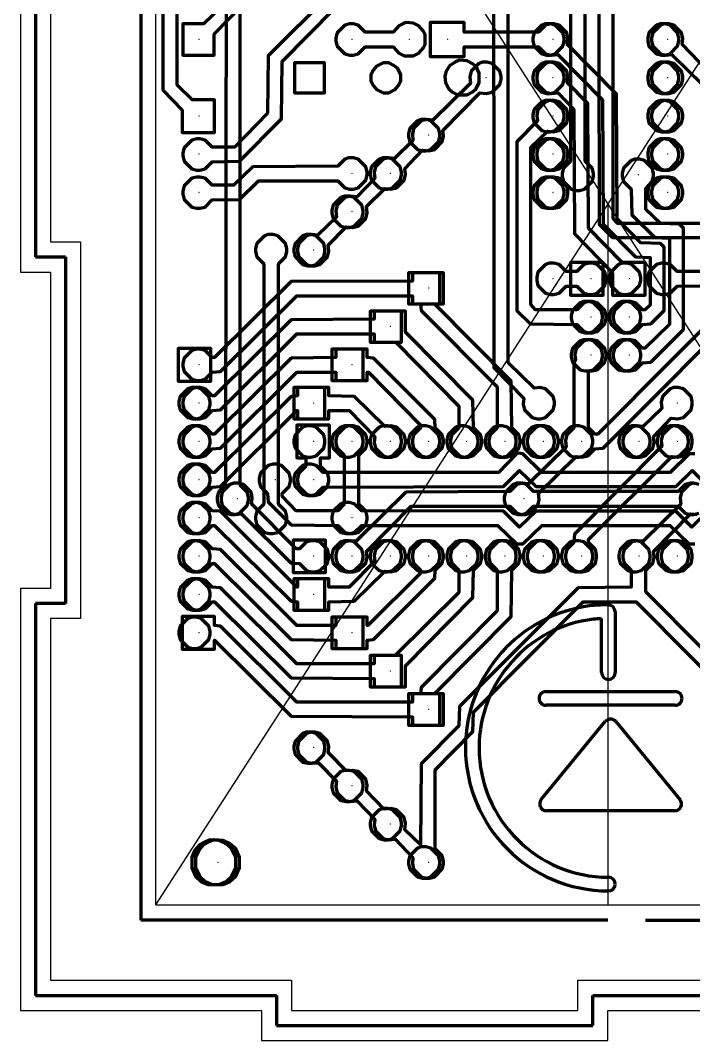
# Model space of a CAD drawing. Header units: millimetres. Extents: x 0 to 78, y 0 to 111.
# Drawn here: x 0 to 44.7, y 0 to 67.7 of the extents above; entities that cross this region are included whole.
import ezdxf

# ---------------------------------------------------------------- set-up
doc = ezdxf.new("R2010")
doc.units = ezdxf.units.MM
for name, color, linetype, lineweight, true_color in [('Bottom', 1, 'CONTINUOUS', 70, 0xff0000), ('Dijagonale', 7, 'CONTINUOUS', 25, 0x000000), ('Drill', 70, 'CONTINUOUS', 5, 0x7fff00), ('logo', 14, 'CONTINUOUS', 70, 0x800000), ('Nutarnja', 6, 'CONTINUOUS', 25, 0xff00ff), ('Okvir', 7, 'CONTINUOUS', 25, 0x000000), ('Rezi', 9, 'CONTINUOUS', 200, 0xc0c0c0), ('Top', 5, 'CONTINUOUS', 70, 0x0000ff), ('Vanjska', 94, 'CONTINUOUS', 25, 0x008000), ('Vozi', 54, 'CONTINUOUS', 200, 0x808000)]:
    doc.layers.add(name, color=color, linetype=linetype, lineweight=lineweight, true_color=true_color)

msp = doc.modelspace()

# ---------------------------------------------------------------- linework, layer by layer
at = {"layer": 'Bottom'}
for points in [[(9.465667, 69.790667), (9.465667, 63.059667), (10.735667, 61.747333), (10.735667, 60.265667), (12.894667, 60.265667), (12.894667, 62.424667), (11.413, 62.424667), (10.397, 63.398333), (10.397, 69.452)], [(20.514667, 69.409667), (16.450667, 65.345667), (16.408333, 61.535667), (14.207, 59.292), (12.725333, 59.292), (12.259667, 59.757667), (11.921, 59.842333), (11.709333, 59.842333), (11.370667, 59.757667), (10.862667, 59.249667), (10.778, 58.911), (10.778, 58.699333), (10.862667, 58.360667), (11.370667, 57.852667), (11.709333, 57.768), (11.921, 57.768), (12.259667, 57.852667), (12.725333, 58.318333), (14.545667, 58.360667), (17.339667, 61.154667), (17.382, 64.964667), (20.853333, 68.478333)], [(13.868333, 69.113333), (12.175, 67.462333), (10.778, 67.462333), (10.778, 65.388), (12.852333, 65.388), (12.852333, 66.785), (14.799667, 68.774667)], [(25.594667, 67.547), (25.594667, 67.547), (25.383, 67.462333), (25.129, 67.335333), (24.748, 66.912), (22.885333, 66.912), (22.419667, 67.377667), (22.081, 67.462333), (21.869333, 67.462333), (21.530667, 67.377667), (21.022667, 66.869667), (20.938, 66.531), (20.938, 66.319333), (21.022667, 65.980667), (21.530667, 65.472667), (21.869333, 65.388), (22.081, 65.388), (22.419667, 65.472667), (22.885333, 65.938333), (24.748, 65.938333), (25.129, 65.515), (25.467667, 65.345667), (26.102667, 65.345667), (26.441333, 65.515), (26.737667, 65.853667), (26.864667, 66.107667), (26.864667, 66.742667), (26.737667, 66.996667), (26.441333, 67.335333), (26.102667, 67.504667), (25.594667, 67.547)], [(27.203333, 67.547), (27.203333, 67.547), (27.203333, 65.303333), (29.447, 65.303333), (29.447, 65.938333), (34.4, 65.938333), (34.865667, 65.472667), (35.246667, 65.388), (35.67, 65.430333), (38.633333, 62.424667), (38.675667, 54.169667), (40.834667, 52.010667), (41.808333, 51.968333), (41.808333, 48.793333), (41.469667, 48.497), (41.300333, 48.497), (40.834667, 48.962667), (40.496, 49.047333), (40.284333, 49.047333), (39.945667, 48.962667), (39.437667, 48.454667), (39.353, 48.116), (39.353, 47.904333), (39.437667, 47.565667), (39.945667, 47.057667), (40.284333, 46.973), (40.496, 46.973), (40.834667, 47.057667), (41.300333, 47.523333), (41.850667, 47.565667), (42.739667, 48.454667), (42.739667, 52.645667), (42.485667, 52.899667), (41.173333, 52.942), (39.607, 54.550667), (39.564667, 62.805667), (36.305, 66.107667), (36.347333, 66.488667), (36.262667, 66.869667), (35.754667, 67.377667), (35.416, 67.462333), (35.204333, 67.462333), (34.865667, 67.377667), (34.4, 66.912), (29.447, 66.912), (29.447, 67.547), (27.203333, 67.547)], [(42.739667, 67.462333), (42.739667, 67.462333), (42.485667, 67.377667), (41.977667, 66.869667), (41.893, 66.531), (41.893, 66.319333), (41.977667, 65.980667), (42.485667, 65.472667), (42.866667, 65.388), (43.247667, 65.430333), (45.279667, 63.440667)], [(45.618333, 64.372), (43.925, 66.107667), (43.967333, 66.488667), (43.882667, 66.869667), (43.374667, 67.377667), (43.036, 67.462333), (42.739667, 67.462333)], [(30.674667, 64.922333), (30.674667, 64.922333), (30.420667, 64.837667), (29.912667, 64.329667), (29.828, 63.948667), (29.870333, 63.525333), (27.372667, 61.07), (26.991667, 61.112333), (26.610667, 61.027667), (26.102667, 60.519667), (26.018, 60.138667), (26.060333, 59.715333), (24.832667, 58.53), (24.451667, 58.572333), (24.070667, 58.487667), (23.562667, 57.979667), (23.478, 57.598667), (23.520333, 57.217667), (22.335, 55.99), (21.911667, 56.032333), (21.530667, 55.947667), (21.022667, 55.439667), (20.938, 55.058667), (20.980333, 54.635333), (19.752667, 53.45), (19.371667, 53.492333), (18.990667, 53.407667), (18.482667, 52.899667), (18.398, 52.561), (18.398, 52.349333), (18.482667, 52.010667), (18.990667, 51.502667), (19.329333, 51.418), (19.541, 51.418), (19.879667, 51.502667), (20.387667, 52.010667), (20.472333, 52.391667), (20.43, 52.772667), (21.615333, 54.000333), (22.038667, 53.958), (22.419667, 54.042667), (22.927667, 54.550667), (23.012333, 54.931667), (22.97, 55.355), (24.197667, 56.540333), (24.578667, 56.498), (24.959667, 56.582667), (25.467667, 57.090667), (25.552333, 57.471667), (25.51, 57.852667), (26.695333, 59.080333), (27.118667, 59.038), (27.499667, 59.122667), (28.007667, 59.630667), (28.092333, 60.011667), (28.05, 60.392667), (30.505333, 62.890333), (30.928667, 62.848), (31.309667, 62.932667), (31.817667, 63.440667), (31.902333, 63.779333), (31.902333, 63.991), (31.817667, 64.329667), (31.309667, 64.837667), (30.971, 64.922333), (30.674667, 64.922333)], [(35.119667, 64.922333), (35.119667, 64.922333), (34.865667, 64.837667), (34.357667, 64.329667), (34.273, 63.991), (34.273, 63.779333), (34.357667, 63.440667), (34.865667, 62.932667), (35.246667, 62.848), (35.67, 62.890333), (36.728333, 61.789667), (36.770667, 53.534667), (39.310667, 50.952333), (39.310667, 49.470667), (41.469667, 49.470667), (41.469667, 51.629667), (39.945667, 51.629667), (37.702, 53.915667), (37.659667, 62.170667), (36.305, 63.567667), (36.347333, 63.948667), (36.262667, 64.329667), (35.754667, 64.837667), (35.416, 64.922333), (35.119667, 64.922333)], [(42.739667, 64.922333), (42.739667, 64.922333), (42.485667, 64.837667), (41.977667, 64.329667), (41.893, 63.991), (41.893, 63.779333), (41.977667, 63.440667), (42.485667, 62.932667), (42.824333, 62.848), (43.036, 62.848), (43.374667, 62.932667), (43.882667, 63.440667), (43.967333, 63.779333), (43.967333, 63.991), (43.882667, 64.329667), (43.374667, 64.837667), (43.036, 64.922333), (42.739667, 64.922333)], [(35.119667, 62.382333), (35.119667, 62.382333), (34.865667, 62.297667), (34.357667, 61.789667), (34.273, 61.408667), (34.315333, 61.027667), (32.960667, 59.630667), (32.960667, 48.454667), (33.849667, 47.565667), (36.94, 47.523333), (37.405667, 47.057667), (37.744333, 46.973), (37.956, 46.973), (38.294667, 47.057667), (38.802667, 47.565667), (38.887333, 47.904333), (38.887333, 48.116), (38.802667, 48.454667), (38.294667, 48.962667), (37.956, 49.047333), (37.744333, 49.047333), (37.405667, 48.962667), (36.94, 48.497), (34.188333, 48.497), (33.892, 48.835667), (33.892, 59.292), (34.992667, 60.350333), (35.373667, 60.308), (35.754667, 60.392667), (36.262667, 60.900667), (36.347333, 61.239333), (36.347333, 61.451), (36.262667, 61.789667), (35.754667, 62.297667), (35.416, 62.382333), (35.119667, 62.382333)], [(42.739667, 62.382333), (42.739667, 62.382333), (42.485667, 62.297667), (41.977667, 61.789667), (41.893, 61.451), (41.893, 61.239333), (41.977667, 60.900667), (42.485667, 60.392667), (42.824333, 60.308), (43.036, 60.308), (43.374667, 60.392667), (43.882667, 60.900667), (43.967333, 61.239333), (43.967333, 61.451), (43.882667, 61.789667), (43.374667, 62.297667), (43.036, 62.382333), (42.739667, 62.382333)], [(35.119667, 59.842333), (35.119667, 59.842333), (34.865667, 59.757667), (34.357667, 59.249667), (34.273, 58.911), (34.273, 58.699333), (34.357667, 58.360667), (34.865667, 57.852667), (35.204333, 57.768), (35.416, 57.768), (35.754667, 57.852667), (36.262667, 58.360667), (36.347333, 58.699333), (36.347333, 58.911), (36.262667, 59.249667), (35.754667, 59.757667), (35.416, 59.842333), (35.119667, 59.842333)], [(42.739667, 59.842333), (42.739667, 59.842333), (42.485667, 59.757667), (41.977667, 59.249667), (41.893, 58.911), (41.893, 58.699333), (41.977667, 58.360667), (42.485667, 57.852667), (42.824333, 57.768), (43.036, 57.768), (43.374667, 57.852667), (43.882667, 58.360667), (43.967333, 58.699333), (43.967333, 58.911), (43.882667, 59.249667), (43.374667, 59.757667), (43.036, 59.842333), (42.739667, 59.842333)], [(21.784667, 58.572333), (21.784667, 58.572333), (21.530667, 58.487667), (21.065, 58.022), (15.434667, 57.979667), (14.164667, 56.752), (12.725333, 56.752), (12.259667, 57.217667), (11.921, 57.302333), (11.709333, 57.302333), (11.370667, 57.217667), (10.862667, 56.709667), (10.778, 56.371), (10.778, 56.159333), (10.862667, 55.820667), (11.370667, 55.312667), (11.709333, 55.228), (11.921, 55.228), (12.259667, 55.312667), (12.725333, 55.778333), (14.545667, 55.820667), (15.815667, 57.048333), (21.065, 57.048333), (21.530667, 56.582667), (21.869333, 56.498), (22.081, 56.498), (22.419667, 56.582667), (22.927667, 57.090667), (23.012333, 57.429333), (23.012333, 57.641), (22.927667, 57.979667), (22.419667, 58.487667), (22.081, 58.572333), (21.784667, 58.572333)], [(40.792333, 58.487667), (40.792333, 58.487667), (40.538333, 58.403), (40.030333, 57.895), (39.945667, 57.556333), (39.945667, 57.344667), (40.030333, 57.006), (40.538333, 56.498), (40.580667, 54.804667), (42.104667, 53.280667), (43.078333, 53.238333), (43.078333, 47.523333), (41.469667, 45.957), (41.300333, 45.957), (40.834667, 46.422667), (40.496, 46.507333), (40.284333, 46.507333), (39.945667, 46.422667), (39.437667, 45.914667), (39.353, 45.576), (39.353, 45.364333), (39.437667, 45.025667), (39.945667, 44.517667), (40.284333, 44.433), (40.496, 44.433), (40.834667, 44.517667), (41.300333, 44.983333), (41.850667, 45.025667), (44.009667, 47.184667), (44.009667, 53.915667), (43.755667, 54.169667), (42.485667, 54.212), (41.512, 55.143333), (41.512, 56.540333), (41.935333, 57.006), (42.02, 57.344667), (42.02, 57.556333), (41.935333, 57.895), (41.427333, 58.403), (41.088667, 58.487667), (40.792333, 58.487667)], [(35.119667, 57.302333), (35.119667, 57.302333), (34.865667, 57.217667), (34.357667, 56.709667), (34.273, 56.371), (34.273, 56.159333), (34.357667, 55.820667), (34.865667, 55.312667), (35.204333, 55.228), (35.416, 55.228), (35.754667, 55.312667), (36.262667, 55.820667), (36.347333, 56.159333), (36.347333, 56.371), (36.262667, 56.709667), (35.754667, 57.217667), (35.416, 57.302333), (35.119667, 57.302333)], [(42.739667, 57.302333), (42.739667, 57.302333), (42.485667, 57.217667), (41.977667, 56.709667), (41.893, 56.371), (41.893, 56.159333), (41.977667, 55.820667), (42.485667, 55.312667), (42.824333, 55.228), (43.036, 55.228), (43.374667, 55.312667), (43.882667, 55.820667), (43.967333, 56.159333), (43.967333, 56.371), (43.882667, 56.709667), (43.374667, 57.217667), (43.036, 57.302333), (42.739667, 57.302333)], [(35.119667, 51.587333), (35.119667, 51.587333), (34.865667, 51.502667), (34.357667, 50.994667), (34.273, 50.656), (34.273, 50.444333), (34.357667, 50.105667), (34.865667, 49.597667), (35.204333, 49.513), (35.416, 49.513), (35.754667, 49.597667), (36.220333, 50.063333), (36.94, 50.063333), (37.405667, 49.597667), (37.744333, 49.513), (37.956, 49.513), (38.294667, 49.597667), (38.802667, 50.105667), (38.887333, 50.444333), (38.887333, 50.656), (38.802667, 50.994667), (38.294667, 51.502667), (37.956, 51.587333), (37.744333, 51.587333), (37.405667, 51.502667), (36.94, 51.037), (36.220333, 51.037), (35.754667, 51.502667), (35.416, 51.587333), (35.119667, 51.587333)], [(26.018, 50.952333), (26.018, 50.952333), (26.018, 50.402), (17.974667, 50.359667), (12.894667, 45.322), (12.725333, 45.322), (12.259667, 45.787667), (11.921, 45.872333), (11.709333, 45.872333), (11.370667, 45.787667), (10.862667, 45.279667), (10.778, 44.941), (10.778, 44.729333), (10.862667, 44.390667), (11.370667, 43.882667), (11.709333, 43.798), (11.921, 43.798), (12.259667, 43.882667), (12.725333, 44.348333), (13.275667, 44.390667), (18.355667, 49.428333), (26.018, 49.428333), (26.018, 48.878), (26.568333, 48.878), (26.610667, 48.454667), (31.648333, 43.374667), (31.648333, 40.665333), (31.182667, 40.199667), (31.098, 39.861), (31.098, 39.649333), (31.182667, 39.310667), (31.690667, 38.802667), (32.029333, 38.718), (32.241, 38.718), (32.579667, 38.802667), (33.087667, 39.310667), (33.172333, 39.649333), (33.172333, 39.861), (33.087667, 40.199667), (32.622, 40.665333), (32.579667, 43.755667), (27.542, 48.835667), (27.542, 48.878), (28.092333, 48.878), (28.092333, 50.952333), (26.018, 50.952333)], [(48.158333, 50.105667), (38.337, 40.242), (38.125333, 40.242), (37.702, 40.665333), (37.702, 44.433), (37.956, 44.433), (38.294667, 44.517667), (38.802667, 45.025667), (38.887333, 45.364333), (38.887333, 45.576), (38.802667, 45.914667), (38.294667, 46.422667), (37.956, 46.507333), (37.744333, 46.507333), (37.405667, 46.422667), (36.897667, 45.914667), (36.813, 45.533667), (36.855333, 45.152667), (36.728333, 44.941), (36.728333, 40.665333), (36.262667, 40.199667), (36.178, 39.818667), (36.220333, 39.395333), (33.722667, 36.94), (33.341667, 36.982333), (32.960667, 36.897667), (32.495, 36.432), (25.594667, 36.389667), (22.292667, 33.13), (21.911667, 33.172333), (21.530667, 33.087667), (21.022667, 32.579667), (20.938, 32.241), (20.938, 32.029333), (21.022667, 31.690667), (21.530667, 31.182667), (21.869333, 31.098), (22.081, 31.098), (22.419667, 31.182667), (22.927667, 31.690667), (23.012333, 32.071667), (22.97, 32.452667), (25.933333, 35.458333), (32.495, 35.458333), (32.960667, 34.992667), (33.299333, 34.908), (33.511, 34.908), (33.849667, 34.992667), (34.357667, 35.500667), (34.442333, 35.881667), (34.4, 36.305), (36.897667, 38.760333), (37.278667, 38.718), (37.659667, 38.802667), (38.125333, 39.268333), (38.675667, 39.310667), (49.089667, 49.724667)], [(23.478, 48.412333), (23.478, 48.412333), (23.478, 47.862), (17.974667, 47.819667), (12.894667, 42.782), (12.725333, 42.782), (12.259667, 43.247667), (11.921, 43.332333), (11.709333, 43.332333), (11.370667, 43.247667), (10.862667, 42.739667), (10.778, 42.401), (10.778, 42.189333), (10.862667, 41.850667), (11.370667, 41.342667), (11.709333, 41.258), (11.921, 41.258), (12.259667, 41.342667), (12.725333, 41.808333), (13.275667, 41.850667), (18.355667, 46.888333), (23.478, 46.888333), (23.478, 46.338), (24.917333, 46.338), (29.108333, 42.104667), (29.108333, 40.665333), (28.642667, 40.199667), (28.558, 39.861), (28.558, 39.649333), (28.642667, 39.310667), (29.150667, 38.802667), (29.489333, 38.718), (29.701, 38.718), (30.039667, 38.802667), (30.547667, 39.310667), (30.632333, 39.649333), (30.632333, 39.861), (30.547667, 40.199667), (30.082, 40.665333), (30.039667, 42.485667), (25.552333, 47.015333), (25.552333, 48.412333), (23.478, 48.412333)], [(20.938, 45.872333), (20.938, 45.872333), (20.938, 45.322), (17.974667, 45.279667), (12.894667, 40.242), (12.725333, 40.242), (12.259667, 40.707667), (11.921, 40.792333), (11.709333, 40.792333), (11.370667, 40.707667), (10.862667, 40.199667), (10.778, 39.861), (10.778, 39.649333), (10.862667, 39.310667), (11.370667, 38.802667), (11.709333, 38.718), (11.921, 38.718), (12.259667, 38.802667), (12.725333, 39.268333), (13.275667, 39.310667), (18.355667, 44.348333), (20.938, 44.348333), (20.938, 43.798), (23.012333, 43.798), (23.012333, 44.348333), (23.097, 44.348333), (26.568333, 40.834667), (26.568333, 40.665333), (26.102667, 40.199667), (26.018, 39.861), (26.018, 39.649333), (26.102667, 39.310667), (26.610667, 38.802667), (26.949333, 38.718), (27.161, 38.718), (27.499667, 38.802667), (28.007667, 39.310667), (28.092333, 39.649333), (28.092333, 39.861), (28.007667, 40.199667), (27.542, 40.665333), (27.499667, 41.215667), (23.435667, 45.279667), (23.012333, 45.322), (23.012333, 45.872333), (20.938, 45.872333)], [(18.398, 43.332333), (18.398, 43.332333), (18.398, 42.782), (17.974667, 42.739667), (12.894667, 37.702), (12.725333, 37.702), (12.259667, 38.167667), (11.921, 38.252333), (11.709333, 38.252333), (11.370667, 38.167667), (10.862667, 37.659667), (10.778, 37.321), (10.778, 37.109333), (10.862667, 36.770667), (11.370667, 36.262667), (11.709333, 36.178), (11.921, 36.178), (12.259667, 36.262667), (12.725333, 36.728333), (13.275667, 36.770667), (18.355667, 41.808333), (18.398, 41.808333), (18.398, 41.258), (20.472333, 41.258), (20.472333, 41.808333), (21.827, 41.808333), (23.520333, 40.072667), (23.478, 39.691667), (23.562667, 39.310667), (24.070667, 38.802667), (24.409333, 38.718), (24.621, 38.718), (24.959667, 38.802667), (25.467667, 39.310667), (25.552333, 39.649333), (25.552333, 39.861), (25.467667, 40.199667), (24.959667, 40.707667), (24.578667, 40.792333), (24.197667, 40.75), (22.165667, 42.739667), (20.472333, 42.782), (20.472333, 43.332333), (18.398, 43.332333)], [(43.374667, 43.332333), (43.374667, 43.332333), (43.120667, 43.247667), (42.612667, 42.739667), (42.528, 42.358667), (42.570333, 41.935333), (41.342667, 40.75), (40.961667, 40.792333), (40.580667, 40.707667), (40.072667, 40.199667), (39.988, 39.861), (39.988, 39.649333), (40.072667, 39.310667), (40.580667, 38.802667), (40.919333, 38.718), (41.131, 38.718), (41.469667, 38.802667), (41.977667, 39.310667), (42.062333, 39.691667), (42.02, 40.072667), (43.205333, 41.300333), (43.628667, 41.258), (44.009667, 41.342667), (44.517667, 41.850667), (44.602333, 42.189333), (44.602333, 42.401), (44.517667, 42.739667), (44.009667, 43.247667), (43.671, 43.332333), (43.374667, 43.332333)], [(21.784667, 40.792333), (21.784667, 40.792333), (21.530667, 40.707667), (21.022667, 40.199667), (20.938, 39.861), (20.938, 39.649333), (21.022667, 39.310667), (21.488333, 38.845), (21.488333, 35.585333), (21.065, 35.162), (18.313333, 35.162), (17.382, 36.135667), (17.382, 36.305), (17.847667, 36.770667), (17.932333, 37.109333), (17.932333, 37.321), (17.847667, 37.659667), (17.339667, 38.167667), (17.001, 38.252333), (16.789333, 38.252333), (16.450667, 38.167667), (15.942667, 37.659667), (15.858, 37.321), (15.858, 37.109333), (15.942667, 36.770667), (16.408333, 36.305), (16.450667, 35.754667), (17.974667, 34.230667), (21.065, 34.188333), (21.530667, 33.722667), (21.869333, 33.638), (22.081, 33.638), (22.419667, 33.722667), (22.927667, 34.230667), (23.012333, 34.569333), (23.012333, 34.781), (22.927667, 35.119667), (22.462, 35.585333), (22.462, 38.845), (22.927667, 39.310667), (23.012333, 39.649333), (23.012333, 39.861), (22.927667, 40.199667), (22.419667, 40.707667), (22.081, 40.792333), (21.784667, 40.792333)], [(18.355667, 40.834667), (18.355667, 40.834667), (18.355667, 38.675667), (18.948333, 38.675667), (18.948333, 38.125333), (18.482667, 37.659667), (18.398, 37.321), (18.398, 37.109333), (18.482667, 36.770667), (18.990667, 36.262667), (19.329333, 36.178), (19.541, 36.178), (19.879667, 36.262667), (20.387667, 36.770667), (20.472333, 37.109333), (20.472333, 37.321), (20.387667, 37.659667), (19.922, 38.125333), (19.922, 38.675667), (20.514667, 38.675667), (20.514667, 40.834667), (18.355667, 40.834667)], [(34.484667, 40.792333), (34.484667, 40.792333), (34.230667, 40.707667), (33.722667, 40.199667), (33.638, 39.861), (33.638, 39.649333), (33.722667, 39.310667), (34.230667, 38.802667), (34.569333, 38.718), (34.781, 38.718), (35.119667, 38.802667), (35.627667, 39.310667), (35.712333, 39.649333), (35.712333, 39.861), (35.627667, 40.199667), (35.119667, 40.707667), (34.781, 40.792333), (34.484667, 40.792333)], [(43.374667, 40.792333), (43.374667, 40.792333), (43.120667, 40.707667), (42.612667, 40.199667), (42.528, 39.818667), (42.570333, 39.437667), (36.770667, 33.595667), (36.728333, 33.045333), (36.262667, 32.579667), (36.178, 32.241), (36.178, 32.029333), (36.262667, 31.690667), (36.770667, 31.182667), (37.109333, 31.098), (37.321, 31.098), (37.659667, 31.182667), (38.167667, 31.690667), (38.252333, 32.029333), (38.252333, 32.241), (38.167667, 32.579667), (37.702, 33.045333), (37.702, 33.257), (43.247667, 38.760333), (43.628667, 38.718), (44.009667, 38.802667), (44.517667, 39.310667), (44.602333, 39.649333), (44.602333, 39.861), (44.517667, 40.199667), (44.009667, 40.707667), (43.671, 40.792333), (43.374667, 40.792333)], [(14.164667, 36.982333), (14.164667, 36.982333), (13.910667, 36.897667), (13.402667, 36.389667), (13.318, 36.051), (13.318, 35.839333), (13.402667, 35.500667), (13.910667, 34.992667), (14.291667, 34.908), (14.672667, 34.950333), (17.974667, 31.690667), (18.525, 31.648333), (18.990667, 31.182667), (19.329333, 31.098), (19.541, 31.098), (19.879667, 31.182667), (20.387667, 31.690667), (20.472333, 32.029333), (20.472333, 32.241), (20.387667, 32.579667), (19.879667, 33.087667), (19.541, 33.172333), (19.329333, 33.172333), (18.990667, 33.087667), (18.525, 32.622), (18.313333, 32.622), (15.35, 35.627667), (15.392333, 36.008667), (15.307667, 36.389667), (14.799667, 36.897667), (14.461, 36.982333), (14.164667, 36.982333)], [(44.729333, 36.982333), (44.390667, 36.897667), (43.882667, 36.389667), (43.798, 36.008667), (43.840333, 35.585333), (41.342667, 33.13), (40.961667, 33.172333), (40.580667, 33.087667), (40.072667, 32.579667), (39.988, 32.241), (39.988, 32.029333), (40.072667, 31.690667), (40.538333, 31.225), (40.538333, 30.082), (37.024667, 30.039667), (29.150667, 22.165667), (29.108333, 20.895667), (26.610667, 18.355667), (26.568333, 12.979333), (25.51, 13.995333), (25.552333, 14.418667), (25.467667, 14.799667), (24.959667, 15.307667), (24.578667, 15.392333), (24.155333, 15.35), (22.97, 16.577667), (23.012333, 16.958667), (22.927667, 17.339667), (22.419667, 17.847667), (22.038667, 17.932333), (21.615333, 17.89), (20.43, 19.117667), (20.472333, 19.498667), (20.387667, 19.879667), (19.879667, 20.387667), (19.541, 20.472333), (19.329333, 20.472333), (18.990667, 20.387667), (18.482667, 19.879667), (18.398, 19.541), (18.398, 19.329333), (18.482667, 18.990667), (18.990667, 18.482667), (19.371667, 18.398), (19.795, 18.440333), (20.980333, 17.212667), (20.938, 16.831667), (21.022667, 16.450667), (21.530667, 15.942667), (21.911667, 15.858), (22.335, 15.900333), (23.520333, 14.672667), (23.478, 14.291667), (23.562667, 13.910667), (24.070667, 13.402667), (24.451667, 13.318), (24.875, 13.360333), (26.060333, 12.132667), (26.018, 11.751667), (26.102667, 11.370667), (26.610667, 10.862667), (26.949333, 10.778), (27.161, 10.778), (27.499667, 10.862667), (28.007667, 11.370667), (28.092333, 11.709333), (28.092333, 11.921), (28.007667, 12.259667), (27.542, 12.725333), (27.542, 17.974667), (30.039667, 20.514667), (30.082, 21.784667), (37.363333, 29.108333), (40.877, 29.108333), (48.158333, 21.784667)], [(11.624667, 35.712333), (11.624667, 35.712333), (11.370667, 35.627667), (10.862667, 35.119667), (10.778, 34.781), (10.778, 34.569333), (10.862667, 34.230667), (11.370667, 33.722667), (11.709333, 33.638), (11.921, 33.638), (12.259667, 33.722667), (12.725333, 34.188333), (12.894667, 34.188333), (17.974667, 29.150667), (18.398, 29.108333), (18.398, 28.558), (20.472333, 28.558), (20.472333, 29.108333), (22.165667, 29.150667), (24.197667, 31.140333), (24.578667, 31.098), (24.959667, 31.182667), (25.467667, 31.690667), (25.552333, 32.029333), (25.552333, 32.241), (25.467667, 32.579667), (24.959667, 33.087667), (24.621, 33.172333), (24.409333, 33.172333), (24.070667, 33.087667), (23.562667, 32.579667), (23.478, 32.198667), (23.520333, 31.817667), (21.827, 30.082), (20.472333, 30.082), (20.472333, 30.632333), (18.398, 30.632333), (18.398, 30.082), (18.355667, 30.082), (13.275667, 35.119667), (12.725333, 35.162), (12.259667, 35.627667), (11.921, 35.712333), (11.624667, 35.712333)], [(49.089667, 22.165667), (41.512, 29.785667), (41.512, 31.225), (41.977667, 31.690667), (42.062333, 32.071667), (42.02, 32.452667), (44.475333, 34.950333), (44.898667, 34.908)], [(31.944667, 33.172333), (31.944667, 33.172333), (31.690667, 33.087667), (31.182667, 32.579667), (31.098, 32.241), (31.098, 32.029333), (31.182667, 31.690667), (31.648333, 31.225), (31.648333, 28.515667), (26.610667, 23.435667), (26.568333, 23.012333), (26.018, 23.012333), (26.018, 22.462), (18.355667, 22.462), (13.275667, 27.499667), (12.894667, 27.542), (12.894667, 28.134667), (10.735667, 28.134667), (10.735667, 25.975667), (12.894667, 25.975667), (12.894667, 26.568333), (17.974667, 21.530667), (26.018, 21.488333), (26.018, 20.938), (28.092333, 20.938), (28.092333, 23.012333), (27.542, 23.012333), (27.542, 23.054667), (32.579667, 28.134667), (32.622, 31.225), (33.087667, 31.690667), (33.172333, 32.029333), (33.172333, 32.241), (33.087667, 32.579667), (32.579667, 33.087667), (32.241, 33.172333), (31.944667, 33.172333)], [(11.624667, 33.172333), (11.624667, 33.172333), (11.370667, 33.087667), (10.862667, 32.579667), (10.778, 32.241), (10.778, 32.029333), (10.862667, 31.690667), (11.370667, 31.182667), (11.709333, 31.098), (11.921, 31.098), (12.259667, 31.182667), (12.725333, 31.648333), (12.894667, 31.648333), (17.974667, 26.610667), (20.938, 26.568333), (20.938, 26.018), (23.012333, 26.018), (23.012333, 26.568333), (23.435667, 26.610667), (27.499667, 30.674667), (27.542, 31.225), (28.007667, 31.690667), (28.092333, 32.029333), (28.092333, 32.241), (28.007667, 32.579667), (27.499667, 33.087667), (27.161, 33.172333), (26.949333, 33.172333), (26.610667, 33.087667), (26.102667, 32.579667), (26.018, 32.241), (26.018, 32.029333), (26.102667, 31.690667), (26.568333, 31.225), (26.568333, 31.013333), (23.054667, 27.542), (23.012333, 27.542), (23.012333, 28.092333), (20.938, 28.092333), (20.938, 27.542), (18.355667, 27.542), (13.275667, 32.579667), (12.725333, 32.622), (12.259667, 33.087667), (11.921, 33.172333), (11.624667, 33.172333)], [(29.404667, 33.172333), (29.404667, 33.172333), (29.150667, 33.087667), (28.642667, 32.579667), (28.558, 32.241), (28.558, 32.029333), (28.642667, 31.690667), (29.108333, 31.225), (29.108333, 29.743333), (24.875, 25.552333), (23.478, 25.552333), (23.478, 25.002), (18.355667, 25.002), (13.275667, 30.039667), (12.725333, 30.082), (12.259667, 30.547667), (11.921, 30.632333), (11.709333, 30.632333), (11.370667, 30.547667), (10.862667, 30.039667), (10.778, 29.701), (10.778, 29.489333), (10.862667, 29.150667), (11.370667, 28.642667), (11.709333, 28.558), (11.921, 28.558), (12.259667, 28.642667), (12.725333, 29.108333), (12.894667, 29.108333), (17.974667, 24.070667), (23.478, 24.028333), (23.478, 23.478), (25.552333, 23.478), (25.552333, 24.875), (30.039667, 29.404667), (30.082, 31.225), (30.547667, 31.690667), (30.632333, 32.029333), (30.632333, 32.241), (30.547667, 32.579667), (30.039667, 33.087667), (29.701, 33.172333), (29.404667, 33.172333)], [(34.484667, 33.172333), (34.484667, 33.172333), (34.230667, 33.087667), (33.722667, 32.579667), (33.638, 32.241), (33.638, 32.029333), (33.722667, 31.690667), (34.230667, 31.182667), (34.569333, 31.098), (34.781, 31.098), (35.119667, 31.182667), (35.627667, 31.690667), (35.712333, 32.029333), (35.712333, 32.241), (35.627667, 32.579667), (35.119667, 33.087667), (34.781, 33.172333), (34.484667, 33.172333)], [(43.374667, 33.172333), (43.374667, 33.172333), (43.120667, 33.087667), (42.612667, 32.579667), (42.528, 32.241), (42.528, 32.029333), (42.612667, 31.690667), (43.120667, 31.182667), (43.459333, 31.098), (43.671, 31.098), (44.009667, 31.182667), (44.517667, 31.690667), (44.602333, 32.029333), (44.602333, 32.241), (44.517667, 32.579667), (44.009667, 33.087667), (43.671, 33.172333), (43.374667, 33.172333)], [(12.852333, 13.318), (12.852333, 13.318), (12.513667, 13.191), (12.132667, 12.979333), (11.836333, 12.640667), (11.624667, 12.175), (11.624667, 11.455333), (11.878667, 10.905), (12.259667, 10.566333), (12.725333, 10.354667), (13.445, 10.354667), (13.910667, 10.566333), (14.291667, 10.905), (14.545667, 11.455333), (14.545667, 12.175), (14.291667, 12.725333), (13.910667, 13.064), (13.445, 13.275667), (12.852333, 13.318)]]:
    msp.add_lwpolyline(points, dxfattribs=at)
at = {"layer": 'Dijagonale'}
for p, q in [((9, 9), (69, 102)), ((9, 102), (69, 9))]:
    msp.add_line(p, q, dxfattribs=at)
at = {"layer": 'Drill'}
for p in [(11.84988, 66.44), (22.00988, 66.44), (25.81988, 66.44), (28.35988, 66.44), (35.34488, 66.44), (42.96488, 66.44), (30.89988, 63.9), (35.34488, 63.9), (42.96488, 63.9), (11.84988, 61.36), (35.34488, 61.36), (42.96488, 61.36), (27.08988, 60.09), (11.84988, 58.82), (35.34488, 58.82), (42.96488, 58.82), (22.00988, 57.55), (24.54988, 57.55), (41.009842, 57.46999), (11.84988, 56.28), (35.34488, 56.28), (42.96488, 56.28), (22.00988, 55.01), (19.46988, 52.47), (35.34488, 50.565), (37.88488, 50.565), (40.42488, 50.565), (27.08988, 49.93), (24.54988, 47.39), (37.88488, 48.025), (40.42488, 48.025), (37.88488, 45.485), (40.42488, 45.485), (11.84988, 44.85), (22.00988, 44.85), (11.84988, 42.31), (19.46988, 42.31), (43.59988, 42.31), (11.84988, 39.77), (19.46988, 39.77), (22.00988, 39.77), (24.54988, 39.77), (27.08988, 39.77), (29.62988, 39.77), (32.16988, 39.77), (34.70988, 39.77), (37.24988, 39.77), (41.05988, 39.77), (43.59988, 39.77), (11.84988, 37.23), (16.92988, 37.23), (19.46988, 37.23), (14.38988, 35.96), (33.43988, 35.96), (11.84988, 34.69), (22.00988, 34.69), (11.84988, 32.15), (19.46988, 32.15), (22.00988, 32.15), (24.54988, 32.15), (27.08988, 32.15), (29.62988, 32.15), (32.16988, 32.15), (34.70988, 32.15), (37.24988, 32.15), (41.05988, 32.15), (43.59988, 32.15), (11.84988, 29.61), (19.46988, 29.61), (11.84988, 27.07), (22.00988, 27.07), (24.54988, 24.53), (27.08988, 21.99), (19.46988, 19.45), (22.00988, 16.91), (24.54988, 14.37), (13.11988, 11.83), (27.08988, 11.83)]:
    msp.add_point(p, dxfattribs=at)
at = {"layer": 'logo', "color": 7, "true_color": 0x000000}
for p, q in [((39.47889, 28.462163), (39.489649, 24.423277)), ((38.583608, 24.421014), (38.573982, 27.999325)), ((39.037759, 23.969124), (39.036631, 23.969124)), ((34.881882, 23.159497), (43.469112, 23.159497)), ((43.469112, 22.253452), (34.881882, 22.253452)), ((34.571176, 15.987527), (38.825246, 21.170859)), ((39.525544, 21.170859), (43.779425, 15.987527)), ((43.429277, 15.247212), (34.921513, 15.247212))]:
    msp.add_line(p, q, dxfattribs=at)
for centre, radius, start, end in [((39.028288, 19.437516), 9.486829, 96.59450819, 180.05093511), ((38.978413, 18.611004), 10.303158, 89.73610459, 95.79112263), ((39.025992, 28.461154), 0.452899, 0.12771506, 90.0157222), ((39.028344, 19.437355), 8.580836, 96.59639492, 180.05523384), ((38.820497, 20.807028), 7.19652, 91.96303885, 96.20523713), ((39.036385, 24.421901), 0.452777, 180.1122533, 270.03118367), ((39.036626, 24.422147), 0.453025, 270.14331474, 0.14296489), ((34.881756, 22.706599), 0.452898, 89.98418206, 180.01573541), ((43.469116, 22.706478), 0.453019, 359.99958732, 90.00053059), ((34.881757, 22.70635), 0.452898, 179.98417025, 270.01579437), ((43.469116, 22.706471), 0.453019, 269.99949299, 0.00050701), ((39.175395, 20.859747), 0.468396, 41.62153849, 138.37846151), ((39.047697, 19.439585), 9.506239, 180.06329898, 269.93441548), ((39.046741, 19.43863), 8.599234, 180.06361131, 269.93389129), ((34.921756, 15.700277), 0.453232, 140.67030825, 205.3286962), ((43.428992, 15.699973), 0.453311, 334.71853982, 39.37116535), ((34.921354, 15.699933), 0.452722, 205.31115422, 270.02014536), ((43.42945, 15.700209), 0.452998, 269.97806685, 334.66672716), ((39.036703, 10.386262), 0.453139, 0.01448523, 89.98527896), ((39.036702, 10.386492), 0.45314, 270.0148153, 359.98542052)]:
    msp.add_arc(centre, radius, start, end, dxfattribs=at)
at = {"layer": 'Nutarnja'}
for p, q in [((2, 92), (2, 53)), ((2, 53), (4, 53)), ((4, 53), (4, 28)), ((4, 28), (2, 28)), ((2, 28), (2, 4)), ((2, 4), (18, 4)), ((18, 4), (18, 2)), ((37, 2), (37, 4)), ((37, 4), (52, 4)), ((18, 2), (37, 2))]:
    msp.add_line(p, q, dxfattribs=at)
at = {"layer": 'Okvir'}
for p, q in [((9, 9), (9, 102)), ((39, 55.5), (39, 9)), ((9, 9), (69, 9))]:
    msp.add_line(p, q, dxfattribs=at)
at = {"layer": 'Rezi'}
for p, q in [((8, 103), (8, 8)), ((39, 8), (8, 8)), ((41.5, 8), (70, 8))]:
    msp.add_line(p, q, dxfattribs=at)
at = {"layer": 'Top'}
for points in [[(36.516667, 84.480333), (36.516667, 58.360667), (36.051, 57.895), (35.966333, 57.556333), (35.966333, 57.344667), (36.051, 57.006), (36.559, 56.498), (36.897667, 56.413333), (37.109333, 56.413333), (37.448, 56.498), (37.956, 57.006), (38.040667, 57.344667), (38.040667, 57.556333), (37.956, 57.895), (37.490333, 58.360667), (37.490333, 84.480333)], [(31.394333, 80.755), (31.436667, 44.644667), (33.426333, 42.612667), (33.384, 42.231667), (33.468667, 41.850667), (33.976667, 41.342667), (34.315333, 41.258), (34.527, 41.258), (34.865667, 41.342667), (35.373667, 41.850667), (35.458333, 42.189333), (35.458333, 42.401), (35.373667, 42.739667), (34.865667, 43.247667), (34.484667, 43.332333), (34.103667, 43.29), (32.368, 44.983333), (32.368, 80.755)], [(38.379333, 78.215), (38.421667, 54.169667), (39.310667, 53.280667), (46.041667, 53.280667)], [(45.703, 54.212), (39.649333, 54.212), (39.353, 54.550667), (39.353, 78.215)], [(13.656667, 72.965667), (13.614333, 36.855333), (13.148667, 36.389667), (13.064, 36.051), (13.064, 35.839333), (13.148667, 35.500667), (13.656667, 34.992667), (13.995333, 34.908), (14.207, 34.908), (14.545667, 34.992667), (15.053667, 35.500667), (15.138333, 35.839333), (15.138333, 36.051), (15.053667, 36.389667), (14.588, 36.855333), (14.588, 72.627)], [(34.865667, 67.462333), (34.865667, 67.462333), (34.611667, 67.377667), (34.103667, 66.869667), (34.019, 66.531), (34.019, 66.319333), (34.103667, 65.980667), (34.611667, 65.472667), (34.950333, 65.388), (35.162, 65.388), (35.500667, 65.472667), (36.008667, 65.980667), (36.093333, 66.319333), (36.093333, 66.531), (36.008667, 66.869667), (35.500667, 67.377667), (35.162, 67.462333), (34.865667, 67.462333)], [(42.485667, 67.462333), (42.485667, 67.462333), (42.231667, 67.377667), (41.723667, 66.869667), (41.639, 66.531), (41.639, 66.319333), (41.723667, 65.980667), (42.231667, 65.472667), (42.570333, 65.388), (42.782, 65.388), (43.120667, 65.472667), (43.628667, 65.980667), (43.713333, 66.319333), (43.713333, 66.531), (43.628667, 66.869667), (43.120667, 67.377667), (42.782, 67.462333), (42.485667, 67.462333)], [(29.150667, 65.049333), (29.150667, 65.049333), (28.854333, 64.922333), (28.515667, 64.710667), (28.261667, 64.329667), (28.177, 63.991), (28.219333, 63.567667), (28.431, 63.144333), (28.685, 62.932667), (29.023667, 62.763333), (29.658667, 62.763333), (29.997333, 62.932667), (30.251333, 63.144333), (30.463, 63.567667), (30.463, 64.202667), (30.251333, 64.626), (29.997333, 64.837667), (29.658667, 65.007), (29.150667, 65.049333)], [(18.186333, 64.88), (18.186333, 64.88), (18.186333, 62.890333), (20.176, 62.890333), (20.176, 64.88), (18.186333, 64.88)], [(24.070667, 64.88), (24.070667, 64.88), (23.647333, 64.668333), (23.435667, 64.414333), (23.266333, 64.075667), (23.266333, 63.694667), (23.435667, 63.356), (23.647333, 63.102), (24.070667, 62.890333), (24.451667, 62.890333), (24.875, 63.102), (25.086667, 63.356), (25.256, 63.694667), (25.256, 64.075667), (25.044333, 64.499), (24.790333, 64.710667), (24.451667, 64.88), (24.070667, 64.88)], [(34.865667, 64.922333), (34.865667, 64.922333), (34.611667, 64.837667), (34.103667, 64.329667), (34.019, 63.991), (34.019, 63.779333), (34.103667, 63.440667), (34.611667, 62.932667), (34.950333, 62.848), (35.162, 62.848), (35.500667, 62.932667), (36.008667, 63.440667), (36.093333, 63.779333), (36.093333, 63.991), (36.008667, 64.329667), (35.500667, 64.837667), (35.162, 64.922333), (34.865667, 64.922333)], [(42.485667, 64.922333), (42.485667, 64.922333), (42.231667, 64.837667), (41.723667, 64.329667), (41.639, 63.991), (41.639, 63.779333), (41.723667, 63.440667), (42.231667, 62.932667), (42.570333, 62.848), (42.782, 62.848), (43.120667, 62.932667), (43.628667, 63.440667), (43.713333, 63.779333), (43.713333, 63.991), (43.628667, 64.329667), (43.120667, 64.837667), (42.782, 64.922333), (42.485667, 64.922333)], [(34.865667, 62.382333), (34.865667, 62.382333), (34.611667, 62.297667), (34.103667, 61.789667), (34.019, 61.451), (34.019, 61.239333), (34.103667, 60.900667), (34.611667, 60.392667), (34.950333, 60.308), (35.162, 60.308), (35.500667, 60.392667), (36.008667, 60.900667), (36.093333, 61.239333), (36.093333, 61.451), (36.008667, 61.789667), (35.500667, 62.297667), (35.162, 62.382333), (34.865667, 62.382333)], [(42.485667, 62.382333), (42.485667, 62.382333), (42.231667, 62.297667), (41.723667, 61.789667), (41.639, 61.451), (41.639, 61.239333), (41.723667, 60.900667), (42.231667, 60.392667), (42.570333, 60.308), (42.782, 60.308), (43.120667, 60.392667), (43.628667, 60.900667), (43.713333, 61.239333), (43.713333, 61.451), (43.628667, 61.789667), (43.120667, 62.297667), (42.782, 62.382333), (42.485667, 62.382333)], [(26.610667, 61.112333), (26.610667, 61.112333), (26.356667, 61.027667), (25.848667, 60.519667), (25.764, 60.181), (25.764, 59.969333), (25.848667, 59.630667), (26.356667, 59.122667), (26.695333, 59.038), (26.907, 59.038), (27.245667, 59.122667), (27.753667, 59.630667), (27.838333, 59.969333), (27.838333, 60.181), (27.753667, 60.519667), (27.245667, 61.027667), (26.907, 61.112333), (26.610667, 61.112333)], [(34.865667, 59.842333), (34.865667, 59.842333), (34.611667, 59.757667), (34.103667, 59.249667), (34.019, 58.911), (34.019, 58.699333), (34.103667, 58.360667), (34.611667, 57.852667), (34.950333, 57.768), (35.162, 57.768), (35.500667, 57.852667), (36.008667, 58.360667), (36.093333, 58.699333), (36.093333, 58.911), (36.008667, 59.249667), (35.500667, 59.757667), (35.162, 59.842333), (34.865667, 59.842333)], [(42.485667, 59.842333), (42.485667, 59.842333), (42.231667, 59.757667), (41.723667, 59.249667), (41.639, 58.911), (41.639, 58.699333), (41.723667, 58.360667), (42.231667, 57.852667), (42.570333, 57.768), (42.782, 57.768), (43.120667, 57.852667), (43.628667, 58.360667), (43.713333, 58.699333), (43.713333, 58.911), (43.628667, 59.249667), (43.120667, 59.757667), (42.782, 59.842333), (42.485667, 59.842333)], [(24.070667, 58.572333), (24.070667, 58.572333), (23.816667, 58.487667), (23.308667, 57.979667), (23.224, 57.641), (23.224, 57.429333), (23.308667, 57.090667), (23.816667, 56.582667), (24.155333, 56.498), (24.367, 56.498), (24.705667, 56.582667), (25.213667, 57.090667), (25.298333, 57.429333), (25.298333, 57.641), (25.213667, 57.979667), (24.705667, 58.487667), (24.367, 58.572333), (24.070667, 58.572333)], [(34.865667, 57.302333), (34.865667, 57.302333), (34.611667, 57.217667), (34.103667, 56.709667), (34.019, 56.371), (34.019, 56.159333), (34.103667, 55.820667), (34.611667, 55.312667), (34.950333, 55.228), (35.162, 55.228), (35.500667, 55.312667), (36.008667, 55.820667), (36.093333, 56.159333), (36.093333, 56.371), (36.008667, 56.709667), (35.500667, 57.217667), (35.162, 57.302333), (34.865667, 57.302333)], [(42.485667, 57.302333), (42.485667, 57.302333), (42.231667, 57.217667), (41.723667, 56.709667), (41.639, 56.371), (41.639, 56.159333), (41.723667, 55.820667), (42.231667, 55.312667), (42.570333, 55.228), (42.782, 55.228), (43.120667, 55.312667), (43.628667, 55.820667), (43.713333, 56.159333), (43.713333, 56.371), (43.628667, 56.709667), (43.120667, 57.217667), (42.782, 57.302333), (42.485667, 57.302333)], [(21.530667, 56.032333), (21.530667, 56.032333), (21.276667, 55.947667), (20.768667, 55.439667), (20.684, 55.101), (20.684, 54.889333), (20.768667, 54.550667), (21.276667, 54.042667), (21.615333, 53.958), (21.827, 53.958), (22.165667, 54.042667), (22.673667, 54.550667), (22.758333, 54.889333), (22.758333, 55.101), (22.673667, 55.439667), (22.165667, 55.947667), (21.827, 56.032333), (21.530667, 56.032333)], [(16.450667, 53.492333), (16.450667, 53.492333), (16.196667, 53.407667), (15.688667, 52.899667), (15.604, 52.561), (15.604, 52.349333), (15.688667, 52.010667), (16.154333, 51.545), (16.154333, 35.585333), (15.688667, 35.119667), (15.604, 34.781), (15.604, 34.569333), (15.688667, 34.230667), (16.196667, 33.722667), (16.535333, 33.638), (16.747, 33.638), (17.085667, 33.722667), (17.593667, 34.230667), (17.678333, 34.569333), (17.678333, 34.781), (17.593667, 35.119667), (17.128, 35.585333), (17.128, 51.545), (17.593667, 52.010667), (17.678333, 52.349333), (17.678333, 52.561), (17.593667, 52.899667), (17.085667, 53.407667), (16.747, 53.492333), (16.450667, 53.492333)], [(18.990667, 53.492333), (18.990667, 53.492333), (18.736667, 53.407667), (18.228667, 52.899667), (18.144, 52.561), (18.144, 52.349333), (18.228667, 52.010667), (18.736667, 51.502667), (19.075333, 51.418), (19.287, 51.418), (19.625667, 51.502667), (20.133667, 52.010667), (20.218333, 52.349333), (20.218333, 52.561), (20.133667, 52.899667), (19.625667, 53.407667), (19.287, 53.492333), (18.990667, 53.492333)], [(36.516667, 51.629667), (36.516667, 51.629667), (36.516667, 49.470667), (38.675667, 49.470667), (38.675667, 51.629667), (36.516667, 51.629667)], [(39.945667, 51.587333), (39.945667, 51.587333), (39.691667, 51.502667), (39.183667, 50.994667), (39.099, 50.656), (39.099, 50.444333), (39.183667, 50.105667), (39.691667, 49.597667), (40.030333, 49.513), (40.242, 49.513), (40.580667, 49.597667), (41.088667, 50.105667), (41.173333, 50.444333), (41.173333, 50.656), (41.088667, 50.994667), (40.580667, 51.502667), (40.242, 51.587333), (39.945667, 51.587333)], [(46.295667, 51.037), (43.586333, 51.037), (43.120667, 51.502667), (42.782, 51.587333), (42.570333, 51.587333), (42.231667, 51.502667), (41.723667, 50.994667), (41.639, 50.656), (41.639, 50.444333), (41.723667, 50.105667), (42.231667, 49.597667), (42.570333, 49.513), (42.782, 49.513), (43.120667, 49.597667), (43.586333, 50.063333), (46.676667, 50.105667)], [(25.764, 50.952333), (25.764, 50.952333), (25.764, 48.878), (27.838333, 48.878), (27.838333, 50.952333), (25.764, 50.952333)], [(37.405667, 49.047333), (37.405667, 49.047333), (37.151667, 48.962667), (36.643667, 48.454667), (36.559, 48.116), (36.559, 47.904333), (36.643667, 47.565667), (37.151667, 47.057667), (37.490333, 46.973), (37.702, 46.973), (38.040667, 47.057667), (38.548667, 47.565667), (38.633333, 47.904333), (38.633333, 48.116), (38.548667, 48.454667), (38.040667, 48.962667), (37.702, 49.047333), (37.405667, 49.047333)], [(39.945667, 49.047333), (39.945667, 49.047333), (39.691667, 48.962667), (39.183667, 48.454667), (39.099, 48.116), (39.099, 47.904333), (39.183667, 47.565667), (39.691667, 47.057667), (40.030333, 46.973), (40.242, 46.973), (40.580667, 47.057667), (41.088667, 47.565667), (41.173333, 47.904333), (41.173333, 48.116), (41.088667, 48.454667), (40.580667, 48.962667), (40.242, 49.047333), (39.945667, 49.047333)], [(23.224, 48.412333), (23.224, 48.412333), (23.224, 46.338), (25.298333, 46.338), (25.298333, 48.412333), (23.224, 48.412333)], [(37.405667, 46.507333), (37.405667, 46.507333), (37.151667, 46.422667), (36.643667, 45.914667), (36.559, 45.576), (36.559, 45.364333), (36.643667, 45.025667), (37.151667, 44.517667), (37.490333, 44.433), (37.702, 44.433), (38.040667, 44.517667), (38.548667, 45.025667), (38.633333, 45.364333), (38.633333, 45.576), (38.548667, 45.914667), (38.040667, 46.422667), (37.702, 46.507333), (37.405667, 46.507333)], [(39.945667, 46.507333), (39.945667, 46.507333), (39.691667, 46.422667), (39.183667, 45.914667), (39.099, 45.576), (39.099, 45.364333), (39.183667, 45.025667), (39.691667, 44.517667), (40.030333, 44.433), (40.242, 44.433), (40.580667, 44.517667), (41.088667, 45.025667), (41.173333, 45.364333), (41.173333, 45.576), (41.088667, 45.914667), (40.580667, 46.422667), (40.242, 46.507333), (39.945667, 46.507333)], [(10.481667, 45.914667), (10.481667, 45.914667), (10.481667, 43.755667), (12.640667, 43.755667), (12.640667, 45.914667), (10.481667, 45.914667)], [(20.684, 45.872333), (20.684, 45.872333), (20.684, 43.798), (22.758333, 43.798), (22.758333, 45.872333), (20.684, 45.872333)], [(11.370667, 43.332333), (11.370667, 43.332333), (11.116667, 43.247667), (10.608667, 42.739667), (10.524, 42.401), (10.524, 42.189333), (10.608667, 41.850667), (11.116667, 41.342667), (11.455333, 41.258), (11.667, 41.258), (12.005667, 41.342667), (12.513667, 41.850667), (12.598333, 42.189333), (12.598333, 42.401), (12.513667, 42.739667), (12.005667, 43.247667), (11.667, 43.332333), (11.370667, 43.332333)], [(18.144, 43.332333), (18.144, 43.332333), (18.144, 41.258), (20.218333, 41.258), (20.218333, 43.332333), (18.144, 43.332333)], [(11.370667, 40.792333), (11.370667, 40.792333), (11.116667, 40.707667), (10.608667, 40.199667), (10.524, 39.861), (10.524, 39.649333), (10.608667, 39.310667), (11.116667, 38.802667), (11.455333, 38.718), (11.667, 38.718), (12.005667, 38.802667), (12.513667, 39.310667), (12.598333, 39.649333), (12.598333, 39.861), (12.513667, 40.199667), (12.005667, 40.707667), (11.667, 40.792333), (11.370667, 40.792333)], [(18.990667, 40.792333), (18.990667, 40.792333), (18.736667, 40.707667), (18.228667, 40.199667), (18.144, 39.861), (18.144, 39.649333), (18.228667, 39.310667), (18.736667, 38.802667), (19.075333, 38.718), (19.287, 38.718), (19.625667, 38.802667), (20.133667, 39.310667), (20.218333, 39.649333), (20.218333, 39.861), (20.133667, 40.199667), (19.625667, 40.707667), (19.287, 40.792333), (18.990667, 40.792333)], [(21.530667, 40.792333), (21.530667, 40.792333), (21.276667, 40.707667), (20.768667, 40.199667), (20.684, 39.861), (20.684, 39.649333), (20.768667, 39.310667), (21.276667, 38.802667), (21.615333, 38.718), (21.827, 38.718), (22.165667, 38.802667), (22.673667, 39.310667), (22.758333, 39.649333), (22.758333, 39.861), (22.673667, 40.199667), (22.165667, 40.707667), (21.827, 40.792333), (21.530667, 40.792333)], [(24.070667, 40.792333), (24.070667, 40.792333), (23.816667, 40.707667), (23.308667, 40.199667), (23.224, 39.861), (23.224, 39.649333), (23.308667, 39.310667), (23.816667, 38.802667), (24.155333, 38.718), (24.367, 38.718), (24.705667, 38.802667), (25.213667, 39.310667), (25.298333, 39.649333), (25.298333, 39.861), (25.213667, 40.199667), (24.705667, 40.707667), (24.367, 40.792333), (24.070667, 40.792333)], [(26.610667, 40.792333), (26.610667, 40.792333), (26.356667, 40.707667), (25.848667, 40.199667), (25.764, 39.861), (25.764, 39.649333), (25.848667, 39.310667), (26.356667, 38.802667), (26.695333, 38.718), (26.907, 38.718), (27.245667, 38.802667), (27.753667, 39.310667), (27.838333, 39.649333), (27.838333, 39.861), (27.753667, 40.199667), (27.245667, 40.707667), (26.907, 40.792333), (26.610667, 40.792333)], [(29.150667, 40.792333), (29.150667, 40.792333), (28.896667, 40.707667), (28.388667, 40.199667), (28.304, 39.861), (28.304, 39.649333), (28.388667, 39.310667), (28.896667, 38.802667), (29.235333, 38.718), (29.447, 38.718), (29.785667, 38.802667), (30.293667, 39.310667), (30.378333, 39.649333), (30.378333, 39.861), (30.293667, 40.199667), (29.785667, 40.707667), (29.447, 40.792333), (29.150667, 40.792333)], [(31.690667, 40.792333), (31.690667, 40.792333), (31.436667, 40.707667), (30.928667, 40.199667), (30.844, 39.861), (30.844, 39.649333), (30.928667, 39.310667), (31.436667, 38.802667), (31.775333, 38.718), (31.987, 38.718), (32.325667, 38.802667), (32.833667, 39.310667), (32.918333, 39.649333), (32.918333, 39.861), (32.833667, 40.199667), (32.325667, 40.707667), (31.987, 40.792333), (31.690667, 40.792333)], [(34.230667, 40.792333), (34.230667, 40.792333), (33.976667, 40.707667), (33.468667, 40.199667), (33.384, 39.861), (33.384, 39.649333), (33.468667, 39.310667), (33.976667, 38.802667), (34.315333, 38.718), (34.527, 38.718), (34.865667, 38.802667), (35.373667, 39.310667), (35.458333, 39.649333), (35.458333, 39.861), (35.373667, 40.199667), (34.865667, 40.707667), (34.527, 40.792333), (34.230667, 40.792333)], [(36.770667, 40.792333), (36.770667, 40.792333), (36.516667, 40.707667), (36.008667, 40.199667), (35.924, 39.861), (35.924, 39.649333), (36.008667, 39.310667), (36.516667, 38.802667), (36.855333, 38.718), (37.067, 38.718), (37.405667, 38.802667), (37.913667, 39.310667), (37.998333, 39.649333), (37.998333, 39.861), (37.913667, 40.199667), (37.405667, 40.707667), (37.067, 40.792333), (36.770667, 40.792333)], [(40.580667, 40.792333), (40.580667, 40.792333), (40.326667, 40.707667), (39.818667, 40.199667), (39.734, 39.861), (39.734, 39.649333), (39.818667, 39.310667), (40.326667, 38.802667), (40.665333, 38.718), (40.877, 38.718), (41.215667, 38.802667), (41.723667, 39.310667), (41.808333, 39.649333), (41.808333, 39.861), (41.723667, 40.199667), (41.215667, 40.707667), (40.877, 40.792333), (40.580667, 40.792333)], [(43.120667, 40.792333), (43.120667, 40.792333), (42.866667, 40.707667), (42.358667, 40.199667), (42.274, 39.861), (42.274, 39.649333), (42.358667, 39.310667), (42.866667, 38.802667), (43.205333, 38.718), (43.417, 38.718), (43.755667, 38.802667), (44.263667, 39.310667), (44.348333, 39.649333), (44.348333, 39.861), (44.263667, 40.199667), (43.755667, 40.707667), (43.417, 40.792333), (43.120667, 40.792333)], [(33.045333, 38.972), (33.045333, 38.972), (32.876, 38.887333), (31.733, 37.702), (20.091333, 37.702), (19.625667, 38.167667), (19.287, 38.252333), (19.075333, 38.252333), (18.736667, 38.167667), (18.228667, 37.659667), (18.144, 37.321), (18.144, 37.109333), (18.228667, 36.770667), (18.736667, 36.262667), (19.075333, 36.178), (19.287, 36.178), (19.625667, 36.262667), (20.091333, 36.728333), (32.071667, 36.770667), (33.13, 37.829), (34.230667, 36.770667), (43.501667, 36.770667), (44.602333, 37.829), (45.660667, 36.770667)], [(44.771667, 38.929667), (44.390667, 38.929667), (43.120667, 37.702), (34.611667, 37.702), (33.341667, 38.929667), (33.045333, 38.972)], [(11.370667, 38.252333), (11.370667, 38.252333), (11.116667, 38.167667), (10.608667, 37.659667), (10.524, 37.321), (10.524, 37.109333), (10.608667, 36.770667), (11.116667, 36.262667), (11.455333, 36.178), (11.667, 36.178), (12.005667, 36.262667), (12.513667, 36.770667), (12.598333, 37.109333), (12.598333, 37.321), (12.513667, 37.659667), (12.005667, 38.167667), (11.667, 38.252333), (11.370667, 38.252333)], [(32.960667, 36.982333), (32.960667, 36.982333), (32.706667, 36.897667), (32.198667, 36.389667), (32.114, 36.051), (32.114, 35.839333), (32.198667, 35.500667), (32.706667, 34.992667), (33.045333, 34.908), (33.257, 34.908), (33.595667, 34.992667), (34.061333, 35.458333), (43.671, 35.458333), (44.136667, 34.992667), (44.475333, 34.908), (44.687, 34.908), (45.025667, 34.992667)], [(45.025667, 36.897667), (44.687, 36.982333), (44.475333, 36.982333), (44.136667, 36.897667), (43.671, 36.432), (34.061333, 36.432), (33.595667, 36.897667), (33.257, 36.982333), (32.960667, 36.982333)], [(11.370667, 35.712333), (11.370667, 35.712333), (11.116667, 35.627667), (10.608667, 35.119667), (10.524, 34.781), (10.524, 34.569333), (10.608667, 34.230667), (11.116667, 33.722667), (11.455333, 33.638), (11.667, 33.638), (12.005667, 33.722667), (12.513667, 34.230667), (12.598333, 34.569333), (12.598333, 34.781), (12.513667, 35.119667), (12.005667, 35.627667), (11.667, 35.712333), (11.370667, 35.712333)], [(21.530667, 35.712333), (21.530667, 35.712333), (21.276667, 35.627667), (20.768667, 35.119667), (20.684, 34.781), (20.684, 34.569333), (20.768667, 34.230667), (21.276667, 33.722667), (21.615333, 33.638), (21.827, 33.638), (22.165667, 33.722667), (22.631333, 34.188333), (31.690667, 34.188333), (32.960667, 32.960667), (33.341667, 32.960667), (34.611667, 34.188333), (43.120667, 34.188333), (44.390667, 32.960667), (44.771667, 32.960667)], [(45.660667, 35.119667), (44.56, 34.061333), (43.501667, 35.119667), (34.230667, 35.119667), (33.13, 34.061333), (32.071667, 35.119667), (22.631333, 35.162), (22.165667, 35.627667), (21.827, 35.712333), (21.530667, 35.712333)], [(11.370667, 33.172333), (11.370667, 33.172333), (11.116667, 33.087667), (10.608667, 32.579667), (10.524, 32.241), (10.524, 32.029333), (10.608667, 31.690667), (11.116667, 31.182667), (11.455333, 31.098), (11.667, 31.098), (12.005667, 31.182667), (12.513667, 31.690667), (12.598333, 32.029333), (12.598333, 32.241), (12.513667, 32.579667), (12.005667, 33.087667), (11.667, 33.172333), (11.370667, 33.172333)], [(18.101667, 33.214667), (18.101667, 33.214667), (18.101667, 31.055667), (20.260667, 31.055667), (20.260667, 33.214667), (18.101667, 33.214667)], [(21.530667, 33.172333), (21.530667, 33.172333), (21.276667, 33.087667), (20.768667, 32.579667), (20.684, 32.241), (20.684, 32.029333), (20.768667, 31.690667), (21.276667, 31.182667), (21.615333, 31.098), (21.827, 31.098), (22.165667, 31.182667), (22.673667, 31.690667), (22.758333, 32.029333), (22.758333, 32.241), (22.673667, 32.579667), (22.165667, 33.087667), (21.827, 33.172333), (21.530667, 33.172333)], [(24.070667, 33.172333), (24.070667, 33.172333), (23.816667, 33.087667), (23.308667, 32.579667), (23.224, 32.241), (23.224, 32.029333), (23.308667, 31.690667), (23.816667, 31.182667), (24.155333, 31.098), (24.367, 31.098), (24.705667, 31.182667), (25.213667, 31.690667), (25.298333, 32.029333), (25.298333, 32.241), (25.213667, 32.579667), (24.705667, 33.087667), (24.367, 33.172333), (24.070667, 33.172333)], [(26.610667, 33.172333), (26.610667, 33.172333), (26.356667, 33.087667), (25.848667, 32.579667), (25.764, 32.241), (25.764, 32.029333), (25.848667, 31.690667), (26.356667, 31.182667), (26.695333, 31.098), (26.907, 31.098), (27.245667, 31.182667), (27.753667, 31.690667), (27.838333, 32.029333), (27.838333, 32.241), (27.753667, 32.579667), (27.245667, 33.087667), (26.907, 33.172333), (26.610667, 33.172333)], [(29.150667, 33.172333), (29.150667, 33.172333), (28.896667, 33.087667), (28.388667, 32.579667), (28.304, 32.241), (28.304, 32.029333), (28.388667, 31.690667), (28.896667, 31.182667), (29.235333, 31.098), (29.447, 31.098), (29.785667, 31.182667), (30.293667, 31.690667), (30.378333, 32.029333), (30.378333, 32.241), (30.293667, 32.579667), (29.785667, 33.087667), (29.447, 33.172333), (29.150667, 33.172333)], [(31.690667, 33.172333), (31.690667, 33.172333), (31.436667, 33.087667), (30.928667, 32.579667), (30.844, 32.241), (30.844, 32.029333), (30.928667, 31.690667), (31.436667, 31.182667), (31.775333, 31.098), (31.987, 31.098), (32.325667, 31.182667), (32.833667, 31.690667), (32.918333, 32.029333), (32.918333, 32.241), (32.833667, 32.579667), (32.325667, 33.087667), (31.987, 33.172333), (31.690667, 33.172333)], [(34.230667, 33.172333), (34.230667, 33.172333), (33.976667, 33.087667), (33.468667, 32.579667), (33.384, 32.241), (33.384, 32.029333), (33.468667, 31.690667), (33.976667, 31.182667), (34.315333, 31.098), (34.527, 31.098), (34.865667, 31.182667), (35.373667, 31.690667), (35.458333, 32.029333), (35.458333, 32.241), (35.373667, 32.579667), (34.865667, 33.087667), (34.527, 33.172333), (34.230667, 33.172333)], [(36.770667, 33.172333), (36.770667, 33.172333), (36.516667, 33.087667), (36.008667, 32.579667), (35.924, 32.241), (35.924, 32.029333), (36.008667, 31.690667), (36.516667, 31.182667), (36.855333, 31.098), (37.067, 31.098), (37.405667, 31.182667), (37.913667, 31.690667), (37.998333, 32.029333), (37.998333, 32.241), (37.913667, 32.579667), (37.405667, 33.087667), (37.067, 33.172333), (36.770667, 33.172333)], [(40.580667, 33.172333), (40.580667, 33.172333), (40.326667, 33.087667), (39.818667, 32.579667), (39.734, 32.241), (39.734, 32.029333), (39.818667, 31.690667), (40.326667, 31.182667), (40.665333, 31.098), (40.877, 31.098), (41.215667, 31.182667), (41.723667, 31.690667), (41.808333, 32.029333), (41.808333, 32.241), (41.723667, 32.579667), (41.215667, 33.087667), (40.877, 33.172333), (40.580667, 33.172333)], [(43.120667, 33.172333), (43.120667, 33.172333), (42.866667, 33.087667), (42.358667, 32.579667), (42.274, 32.241), (42.274, 32.029333), (42.358667, 31.690667), (42.866667, 31.182667), (43.205333, 31.098), (43.417, 31.098), (43.755667, 31.182667), (44.263667, 31.690667), (44.348333, 32.029333), (44.348333, 32.241), (44.263667, 32.579667), (43.755667, 33.087667), (43.417, 33.172333), (43.120667, 33.172333)], [(11.370667, 30.632333), (11.370667, 30.632333), (11.116667, 30.547667), (10.608667, 30.039667), (10.524, 29.701), (10.524, 29.489333), (10.608667, 29.150667), (11.116667, 28.642667), (11.455333, 28.558), (11.667, 28.558), (12.005667, 28.642667), (12.513667, 29.150667), (12.598333, 29.489333), (12.598333, 29.701), (12.513667, 30.039667), (12.005667, 30.547667), (11.667, 30.632333), (11.370667, 30.632333)], [(18.144, 30.632333), (18.144, 30.632333), (18.144, 28.558), (20.218333, 28.558), (20.218333, 30.632333), (18.144, 30.632333)], [(11.370667, 28.092333), (11.370667, 28.092333), (11.116667, 28.007667), (10.608667, 27.499667), (10.524, 27.161), (10.524, 26.949333), (10.608667, 26.610667), (11.116667, 26.102667), (11.455333, 26.018), (11.667, 26.018), (12.005667, 26.102667), (12.513667, 26.610667), (12.598333, 26.949333), (12.598333, 27.161), (12.513667, 27.499667), (12.005667, 28.007667), (11.667, 28.092333), (11.370667, 28.092333)], [(20.684, 28.092333), (20.684, 28.092333), (20.684, 26.018), (22.758333, 26.018), (22.758333, 28.092333), (20.684, 28.092333)], [(23.224, 25.552333), (23.224, 25.552333), (23.224, 23.478), (25.298333, 23.478), (25.298333, 25.552333), (23.224, 25.552333)], [(25.764, 23.012333), (25.764, 23.012333), (25.764, 20.938), (27.838333, 20.938), (27.838333, 23.012333), (25.764, 23.012333)], [(18.990667, 20.472333), (18.990667, 20.472333), (18.736667, 20.387667), (18.228667, 19.879667), (18.144, 19.541), (18.144, 19.329333), (18.228667, 18.990667), (18.736667, 18.482667), (19.075333, 18.398), (19.287, 18.398), (19.625667, 18.482667), (20.133667, 18.990667), (20.218333, 19.329333), (20.218333, 19.541), (20.133667, 19.879667), (19.625667, 20.387667), (19.287, 20.472333), (18.990667, 20.472333)], [(21.530667, 17.932333), (21.530667, 17.932333), (21.276667, 17.847667), (20.768667, 17.339667), (20.684, 17.001), (20.684, 16.789333), (20.768667, 16.450667), (21.276667, 15.942667), (21.615333, 15.858), (21.827, 15.858), (22.165667, 15.942667), (22.673667, 16.450667), (22.758333, 16.789333), (22.758333, 17.001), (22.673667, 17.339667), (22.165667, 17.847667), (21.827, 17.932333), (21.530667, 17.932333)], [(24.070667, 15.392333), (24.070667, 15.392333), (23.816667, 15.307667), (23.308667, 14.799667), (23.224, 14.461), (23.224, 14.249333), (23.308667, 13.910667), (23.816667, 13.402667), (24.155333, 13.318), (24.367, 13.318), (24.705667, 13.402667), (25.213667, 13.910667), (25.298333, 14.249333), (25.298333, 14.461), (25.213667, 14.799667), (24.705667, 15.307667), (24.367, 15.392333), (24.070667, 15.392333)], [(12.598333, 13.318), (12.598333, 13.318), (12.259667, 13.191), (11.878667, 12.979333), (11.582333, 12.640667), (11.370667, 12.175), (11.370667, 11.455333), (11.624667, 10.905), (12.005667, 10.566333), (12.471333, 10.354667), (13.191, 10.354667), (13.656667, 10.566333), (14.037667, 10.905), (14.291667, 11.455333), (14.291667, 12.175), (14.037667, 12.725333), (13.656667, 13.064), (13.191, 13.275667), (12.598333, 13.318)], [(26.610667, 12.852333), (26.610667, 12.852333), (26.356667, 12.767667), (25.848667, 12.259667), (25.764, 11.921), (25.764, 11.709333), (25.848667, 11.370667), (26.356667, 10.862667), (26.695333, 10.778), (26.907, 10.778), (27.245667, 10.862667), (27.753667, 11.370667), (27.838333, 11.709333), (27.838333, 11.921), (27.753667, 12.259667), (27.245667, 12.767667), (26.907, 12.852333), (26.610667, 12.852333)]]:
    msp.add_lwpolyline(points, dxfattribs=at)
at = {"layer": 'Vanjska'}
for p, q in [((0, 94), (0, 51)), ((0, 51), (2, 51)), ((2, 51), (2, 30)), ((2, 30), (0, 30)), ((0, 30), (0, 2)), ((0, 2), (16, 2)), ((16, 2), (16, 0)), ((39, 0), (39, 2)), ((39, 2), (50, 2)), ((16, 0), (39, 0))]:
    msp.add_line(p, q, dxfattribs=at)
at = {"layer": 'Vozi'}
for p, q in [((1, 93), (1, 52)), ((1, 52), (3, 52)), ((3, 52), (3, 29)), ((3, 29), (1, 29)), ((1, 29), (1, 3)), ((1, 3), (17, 3)), ((17, 3), (17, 1)), ((38, 1), (38, 3)), ((38, 3), (51, 3)), ((17, 1), (38, 1))]:
    msp.add_line(p, q, dxfattribs=at)

doc.saveas('drawing.dxf')
